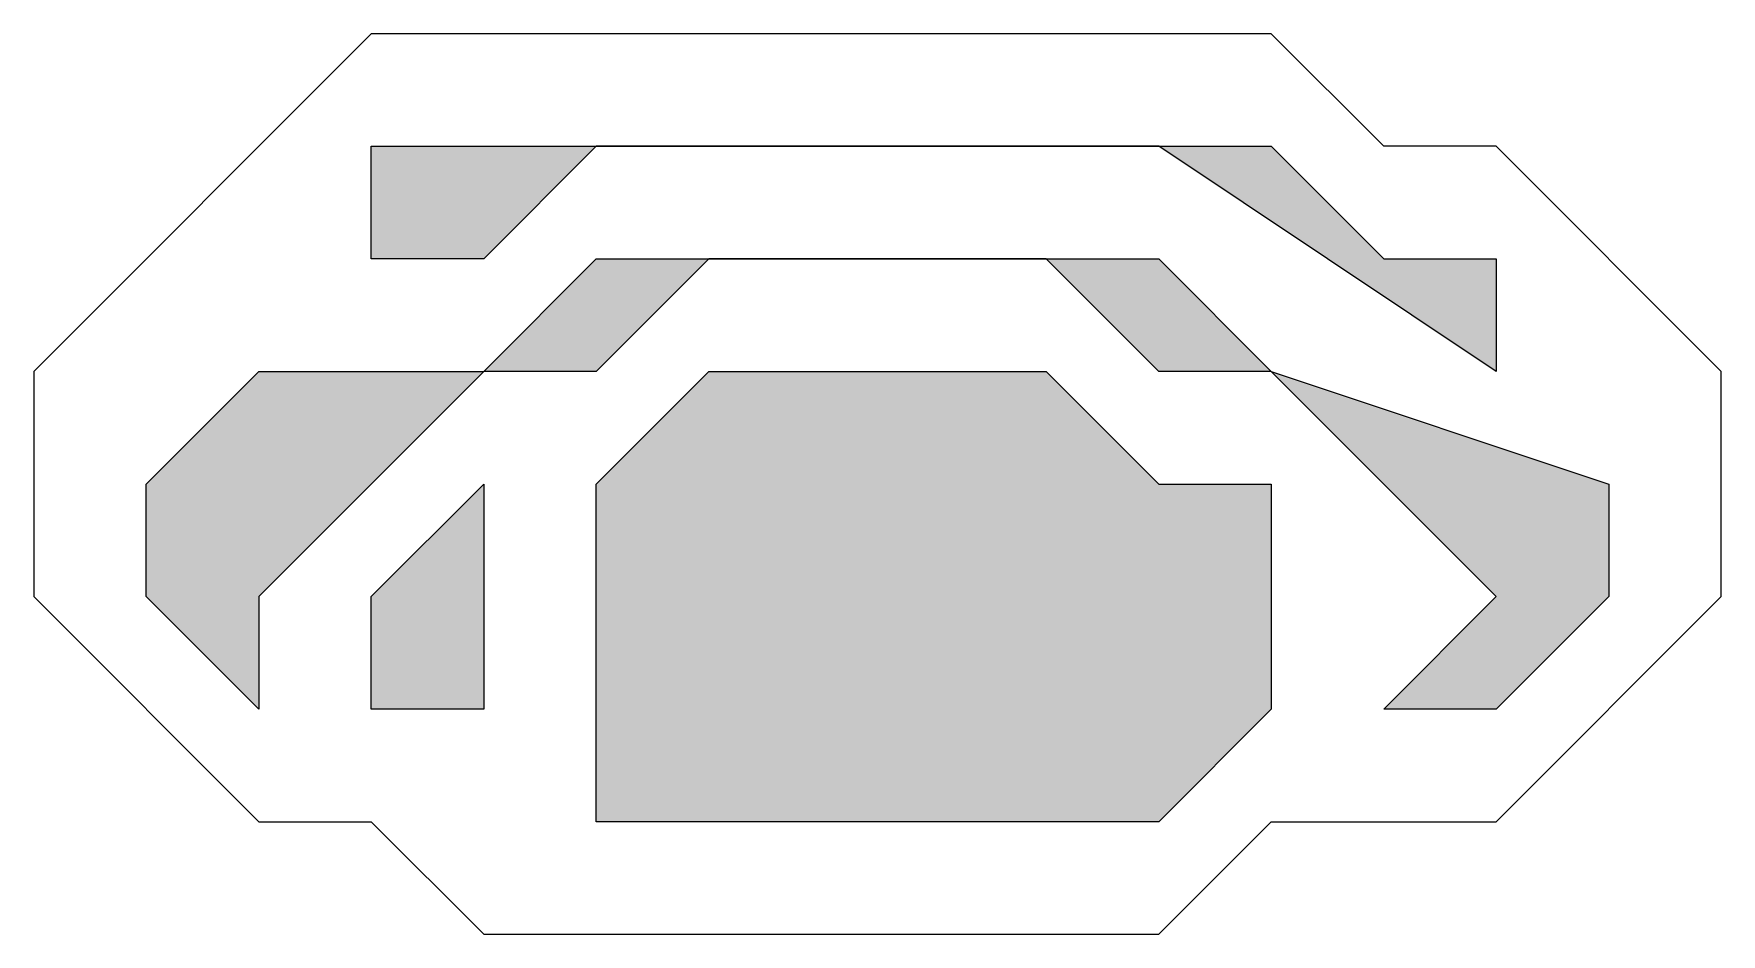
# Model space of a CAD drawing. Header units: millimetres. Extents: x 5 to 252589, y 5 to 415.
# Drawn here: x 402.167 to 403.417, y 341.417 to 342.083 of the extents above; entities that cross this region are included whole.
import ezdxf

# ---------------------------------------------------------------- set-up
doc = ezdxf.new("R2010")
doc.units = ezdxf.units.MM
doc.layers.add('HATCH', color=8, linetype='Continuous', lineweight=9)
doc.layers.add('OUTLINE', color=7, linetype='Continuous', lineweight=25)

msp = doc.modelspace()

# ---------------------------------------------------------------- hatches: boundary and pattern name
at = {"layer": 'HATCH', "true_color": 0xbfa37e}
msp.add_hatch(color=33, dxfattribs=at).paths.add_polyline_path([(403.25, 341.83333), (403, 342), (402.58333, 342), (402.5, 341.91667), (402.41667, 341.91667), (402.41667, 342), (403.08333, 342), (403.16667, 341.91667), (403.25, 341.91667)])
at = {"layer": 'HATCH', "true_color": 0xb9bfc3}
msp.add_hatch(color=9, dxfattribs=at).paths.add_polyline_path([(402.25, 341.66667), (402.25, 341.75), (402.33333, 341.83333), (402.5, 341.83333), (402.58333, 341.91667), (403, 341.91667), (403.08333, 341.83333), (403.33333, 341.75), (403.33333, 341.66667), (403.25, 341.58333), (403.16667, 341.58333), (403.25, 341.66667), (403.08333, 341.83333), (403, 341.83333), (402.91667, 341.91667), (402.66667, 341.91667), (402.58333, 341.83333), (402.5, 341.83333), (402.33333, 341.66667), (402.33333, 341.58333)])
at = {"layer": 'HATCH', "true_color": 0xabb0b4}
msp.add_hatch(color=253, dxfattribs=at).paths.add_polyline_path([(402.58333, 341.5), (402.58333, 341.75), (402.66667, 341.83333), (402.91667, 341.83333), (403, 341.75), (403.08333, 341.75), (403.08333, 341.58333), (403, 341.5)])
at = {"layer": 'HATCH', "true_color": 0xa6abaf}
msp.add_hatch(color=253, dxfattribs=at).paths.add_polyline_path([(402.41667, 341.58333), (402.41667, 341.66667), (402.5, 341.75), (402.5, 341.58333)])

# ---------------------------------------------------------------- linework, layer by layer
at = {"layer": 'OUTLINE', "color": 139, "true_color": 0x42544a}
for points in [[(402.16667, 341.66667), (402.33333, 341.5), (402.41667, 341.5), (402.5, 341.41667), (403, 341.41667), (403.08333, 341.5), (403.25, 341.5), (403.41667, 341.66667), (403.41667, 341.83333), (403.25, 342), (403.16667, 342), (403.08333, 342.08333), (402.41667, 342.08333), (402.16667, 341.83333)], [(403.25, 341.83333), (403, 342), (402.58333, 342), (402.5, 341.91667), (402.41667, 341.91667), (402.41667, 342), (403.08333, 342), (403.16667, 341.91667), (403.25, 341.91667)], [(402.25, 341.66667), (402.25, 341.75), (402.33333, 341.83333), (402.5, 341.83333), (402.58333, 341.91667), (403, 341.91667), (403.08333, 341.83333), (403.33333, 341.75), (403.33333, 341.66667), (403.25, 341.58333), (403.16667, 341.58333), (403.25, 341.66667), (403.08333, 341.83333), (403, 341.83333), (402.91667, 341.91667), (402.66667, 341.91667), (402.58333, 341.83333), (402.5, 341.83333), (402.33333, 341.66667), (402.33333, 341.58333)], [(402.58333, 341.5), (402.58333, 341.75), (402.66667, 341.83333), (402.91667, 341.83333), (403, 341.75), (403.08333, 341.75), (403.08333, 341.58333), (403, 341.5)], [(402.41667, 341.58333), (402.41667, 341.66667), (402.5, 341.75), (402.5, 341.58333)]]:
    msp.add_lwpolyline(points, close=True, dxfattribs=at)

doc.saveas('drawing.dxf')
